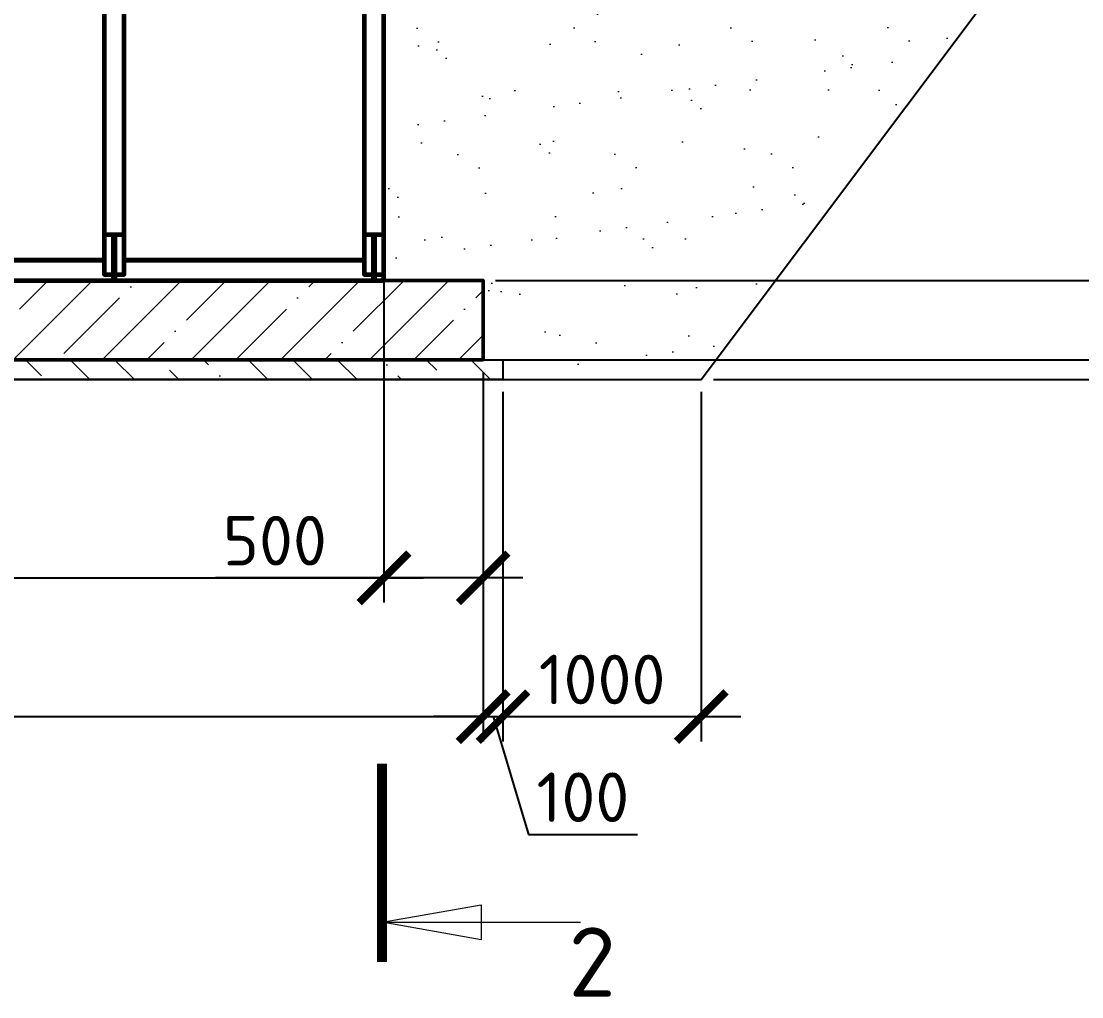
# Model space of a CAD drawing. Header units: metres. Extents: x 416248 to 529006, y -196572 to -135632.
# Drawn here: x 427127 to 432475, y -151115 to -146195 of the extents above; entities that cross this region are included whole.
import ezdxf

# ---------------------------------------------------------------- set-up
doc = ezdxf.new("R2010")
doc.units = ezdxf.units.M
doc.header["$PDSIZE"] = 1
doc.linetypes.add('K5LT_BASIC', pattern=[0])
doc.layers.get('0').update_dxf_attribs({"lineweight": 0})
doc.layers.get('Defpoints').update_dxf_attribs({"color": 3})
for name, color, linetype, lineweight in [('второстепенные', 7, 'Continuous', 25), ('выноски', 7, 'Continuous', 15), ('основная конструкция', 7, 'Continuous', 50), ('размеры', 7, 'Continuous', 15), ('штриховка', 7, 'Continuous', 9)]:
    doc.layers.add(name, color=color, linetype=linetype, lineweight=lineweight)
doc.layers.add('Системный слой', color=7, linetype='Continuous')
doc.styles.add('GOST 2.304', font='CS_Gost2304.shx')
doc.styles.add('ISOCPEUR', font='isocpeur.ttf')
doc.dimstyles.new('SPDS', dxfattribs={"dimscale": 10, "dimtxt": 2.5, "dimasz": 2.5, "dimexe": 1.25, "dimexo": 0.625, "dimtad": 1, "dimdec": 0, "dimrnd": 0.001, "dimtxsty": 'GOST 2.304', "dimblk": 'ARCHTICK', "dimblk1": 'ARCHTICK', "dimblk2": 'ARCHTICK', "dimcen": 2.5, "dimdle": 2, "dimadec": 0, "dimazin": 2, "dimtfac": 0.75, "dimtdec": 4, "dimtmove": 1, "dimatfit": 3, "dimfxl": 1, "dimtolj": 1, "dimarcsym": 1})

# ---------------------------------------------------------------- blocks, each defined once
blk = doc.blocks.new('_ArchTick')
at = {"color": 0, "linetype": 'ByBlock', "lineweight": 30, "const_width": 0.15}
blk.add_lwpolyline([(-0.5, -0.5), (0.5, 0.5)], dxfattribs=at)
blk = doc.blocks.new('*D4')
at = {"layer": 'Defpoints', "color": 0, "ltscale": 100, "transparency": 16777216}
for p in [(429456.3, -147902.4), (421106.3, -149002.4), (429456.3, -149702.4)]:
    blk.add_point(p, dxfattribs=at)
at = {"layer": 'размеры', "color": 0, "lineweight": -2, "ltscale": 100, "transparency": 16777216}
for p, q in [((429456.3, -147964.9), (429456.3, -149827.4)), ((421106.3, -149064.9), (421106.3, -149827.4)), ((420906.3, -149702.4), (429656.3, -149702.4))]:
    blk.add_line(p, q, dxfattribs=at)
at = {"layer": 'размеры', "color": 0, "lineweight": -2, "ltscale": 100, "transparency": 16777216, "xscale": 250, "yscale": 250, "zscale": 250, "rotation": 180}
blk.add_blockref('_ArchTick', (421106.3, -149702.4), dxfattribs=at)
at = {"layer": 'размеры', "color": 0, "lineweight": -2, "ltscale": 100, "transparency": 16777216, "xscale": 250, "yscale": 250, "zscale": 250}
blk.add_blockref('_ArchTick', (429456.3, -149702.4), dxfattribs=at)
at = {"layer": 'размеры', "color": 0, "ltscale": 100, "transparency": 16777216, "insert": (425281.3, -149514.9), "char_height": 250, "attachment_point": 5, "style": 'ISOCPEUR', "bg_fill": 3, "box_fill_scale": 1.1, "bg_fill_color": 9, "bg_fill_true_color": 13158600, "bg_fill_transparency": 0}
blk.add_mtext('\\A1;8350', dxfattribs=at)
blk = doc.blocks.new('*D7')
at = {"layer": 'Defpoints', "color": 0, "ltscale": 100, "transparency": 16777216}
for p in [(429556.3, -148002.4), (429456.3, -149002.4), (429556.3, -149702.4)]:
    blk.add_point(p, dxfattribs=at)
at = {"layer": 'размеры', "color": 0, "lineweight": -2, "ltscale": 100, "transparency": 16777216}
for p, q in [((429556.3, -148064.9), (429556.3, -149827.4)), ((429456.3, -149064.9), (429456.3, -149827.4)), ((429456.3, -149702.4), (429206.3, -149702.4)), ((429456.3, -149702.4), (429556.3, -149702.4)), ((429456.3, -149702.4), (429556.3, -149702.4)), ((429506.3, -149702.4), (429684.4, -150296.2)), ((429556.3, -149702.4), (429806.3, -149702.4)), ((429684.4, -150296.2), (430234.4, -150296.2))]:
    blk.add_line(p, q, dxfattribs=at)
at = {"layer": 'размеры', "color": 0, "lineweight": -2, "ltscale": 100, "transparency": 16777216, "xscale": 250, "yscale": 250, "zscale": 250}
blk.add_blockref('_ArchTick', (429456.3, -149702.4), dxfattribs=at)
at = {"layer": 'размеры', "color": 0, "lineweight": -2, "ltscale": 100, "transparency": 16777216, "xscale": 250, "yscale": 250, "zscale": 250, "rotation": 180}
blk.add_blockref('_ArchTick', (429556.3, -149702.4), dxfattribs=at)
at = {"layer": 'размеры', "color": 0, "ltscale": 100, "transparency": 16777216, "insert": (429959.4, -150108.7), "char_height": 250, "attachment_point": 5, "style": 'ISOCPEUR', "bg_fill": 3, "box_fill_scale": 1.1, "bg_fill_color": 9, "bg_fill_true_color": 13158600, "bg_fill_transparency": 0}
blk.add_mtext('\\A1;100', dxfattribs=at)
blk = doc.blocks.new('*D8')
at = {"layer": 'Defpoints', "color": 0, "ltscale": 100, "transparency": 16777216}
for p in [(429556.3, -148002.4), (430556.3, -148002.4), (430556.3, -149702.4)]:
    blk.add_point(p, dxfattribs=at)
at = {"layer": 'размеры', "color": 0, "lineweight": -2, "ltscale": 100, "transparency": 16777216}
for p, q in [((429556.3, -148064.9), (429556.3, -149827.4)), ((430556.3, -148064.9), (430556.3, -149827.4)), ((429356.3, -149702.4), (430756.3, -149702.4))]:
    blk.add_line(p, q, dxfattribs=at)
at = {"layer": 'размеры', "color": 0, "lineweight": -2, "ltscale": 100, "transparency": 16777216, "xscale": 250, "yscale": 250, "zscale": 250, "rotation": 180}
blk.add_blockref('_ArchTick', (429556.3, -149702.4), dxfattribs=at)
at = {"layer": 'размеры', "color": 0, "lineweight": -2, "ltscale": 100, "transparency": 16777216, "xscale": 250, "yscale": 250, "zscale": 250}
blk.add_blockref('_ArchTick', (430556.3, -149702.4), dxfattribs=at)
at = {"layer": 'размеры', "color": 0, "ltscale": 100, "transparency": 16777216, "insert": (430056.3, -149514.9), "char_height": 250, "attachment_point": 5, "style": 'ISOCPEUR', "bg_fill": 3, "box_fill_scale": 1.1, "bg_fill_color": 9, "bg_fill_true_color": 13158600, "bg_fill_transparency": 0}
blk.add_mtext('\\A1;1000', dxfattribs=at)
blk = doc.blocks.new('*D9')
at = {"layer": 'Defpoints', "color": 0, "ltscale": 100, "transparency": 16777216}
for p in [(429456.3, -147502.4), (433808.8, -147502.4), (429456.3, -147902.4)]:
    blk.add_point(p, dxfattribs=at)
at = {"layer": 'размеры', "color": 0, "lineweight": -2, "ltscale": 100, "transparency": 16777216}
for p, q in [((433808.8, -147502.4), (433808.8, -146627.4)), ((429518.8, -147502.4), (433933.8, -147502.4)), ((433808.8, -148102.4), (433808.8, -147502.4)), ((429518.8, -147902.4), (433933.8, -147902.4))]:
    blk.add_line(p, q, dxfattribs=at)
at = {"layer": 'размеры', "color": 0, "lineweight": -2, "ltscale": 100, "transparency": 16777216, "xscale": 250, "yscale": 250, "zscale": 250}
for p, rotation in [((433808.8, -147502.4), 90), ((433808.8, -147902.4), 270)]:
    blk.add_blockref('_ArchTick', p, dxfattribs=dict(at, rotation=rotation))
at = {"layer": 'размеры', "color": 0, "ltscale": 100, "transparency": 16777216, "insert": (433621.3, -146939.9), "char_height": 250, "attachment_point": 5, "rotation": 90, "style": 'ISOCPEUR', "bg_fill": 3, "box_fill_scale": 1.1, "bg_fill_color": 9, "bg_fill_true_color": 13158600, "bg_fill_transparency": 0}
blk.add_mtext('\\A1;400', dxfattribs=at)
blk = doc.blocks.new('*D10')
at = {"layer": 'Defpoints', "color": 0, "ltscale": 100, "transparency": 16777216}
for p in [(429556.3, -147902.4), (430556.3, -148002.4), (433808.8, -148002.4)]:
    blk.add_point(p, dxfattribs=at)
at = {"layer": 'размеры', "color": 0, "lineweight": -2, "ltscale": 100, "transparency": 16777216}
for p, q in [((433808.8, -147902.4), (433808.8, -147652.4)), ((429618.8, -147902.4), (433933.8, -147902.4)), ((433808.8, -147902.4), (433808.8, -148002.4)), ((430618.8, -148002.4), (433933.8, -148002.4)), ((433808.8, -148002.4), (433808.8, -149052.4))]:
    blk.add_line(p, q, dxfattribs=at)
at = {"layer": 'размеры', "color": 0, "lineweight": -2, "ltscale": 100, "transparency": 16777216, "xscale": 250, "yscale": 250, "zscale": 250}
for p, rotation in [((433808.8, -147902.4), 270), ((433808.8, -148002.4), 90)]:
    blk.add_blockref('_ArchTick', p, dxfattribs=dict(at, rotation=rotation))
at = {"layer": 'размеры', "color": 0, "ltscale": 100, "transparency": 16777216, "insert": (433621.3, -148777.4), "char_height": 250, "attachment_point": 5, "rotation": 90, "style": 'ISOCPEUR'}
blk.add_mtext('\\A1;100', dxfattribs=at)
blk = doc.blocks.new('*D11')
at = {"layer": 'Defpoints', "color": 0, "ltscale": 100, "transparency": 16777216}
for p in [(421606.3, -146202.4), (428956.3, -147402.4), (428956.3, -149002.4)]:
    blk.add_point(p, dxfattribs=at)
at = {"layer": 'размеры', "color": 0, "lineweight": -2, "ltscale": 100, "transparency": 16777216}
for p, q in [((421606.3, -146264.9), (421606.3, -149127.4)), ((428956.3, -147464.9), (428956.3, -149127.4)), ((421406.3, -149002.4), (429156.3, -149002.4))]:
    blk.add_line(p, q, dxfattribs=at)
at = {"layer": 'размеры', "color": 0, "lineweight": -2, "ltscale": 100, "transparency": 16777216, "xscale": 250, "yscale": 250, "zscale": 250, "rotation": 180}
blk.add_blockref('_ArchTick', (421606.3, -149002.4), dxfattribs=at)
at = {"layer": 'размеры', "color": 0, "lineweight": -2, "ltscale": 100, "transparency": 16777216, "xscale": 250, "yscale": 250, "zscale": 250}
blk.add_blockref('_ArchTick', (428956.3, -149002.4), dxfattribs=at)
at = {"layer": 'размеры', "color": 0, "ltscale": 100, "transparency": 16777216, "insert": (425281.3, -148814.9), "char_height": 250, "attachment_point": 5, "style": 'ISOCPEUR', "bg_fill": 3, "box_fill_scale": 1.1, "bg_fill_color": 9, "bg_fill_true_color": 13158600, "bg_fill_transparency": 0}
blk.add_mtext('\\A1;7350', dxfattribs=at)
blk = doc.blocks.new('*D12')
at = {"layer": 'Defpoints', "color": 0, "ltscale": 100, "transparency": 16777216}
for p in [(428956.3, -145902.4), (429456.3, -147902.4), (428956.3, -149002.4)]:
    blk.add_point(p, dxfattribs=at)
at = {"layer": 'размеры', "color": 0, "lineweight": -2, "ltscale": 100, "transparency": 16777216}
for p, q in [((428956.3, -145964.9), (428956.3, -149127.4)), ((429456.3, -147964.9), (429456.3, -149127.4)), ((428956.3, -149002.4), (428106.3, -149002.4)), ((429656.3, -149002.4), (428956.3, -149002.4))]:
    blk.add_line(p, q, dxfattribs=at)
at = {"layer": 'размеры', "color": 0, "lineweight": -2, "ltscale": 100, "transparency": 16777216, "xscale": 250, "yscale": 250, "zscale": 250, "rotation": 180}
blk.add_blockref('_ArchTick', (428956.3, -149002.4), dxfattribs=at)
at = {"layer": 'размеры', "color": 0, "lineweight": -2, "ltscale": 100, "transparency": 16777216, "xscale": 250, "yscale": 250, "zscale": 250}
blk.add_blockref('_ArchTick', (429456.3, -149002.4), dxfattribs=at)
at = {"layer": 'размеры', "color": 0, "ltscale": 100, "transparency": 16777216, "insert": (428406.3, -148814.9), "char_height": 250, "attachment_point": 5, "style": 'ISOCPEUR', "bg_fill": 3, "box_fill_scale": 1.1, "bg_fill_color": 9, "bg_fill_true_color": 13158600, "bg_fill_transparency": 0}
blk.add_mtext('\\A1;500', dxfattribs=at)
blk = doc.blocks.new('A$Cd3847c52')
at = {"layer": 'Системный слой', "linetype": 'K5LT_BASIC', "lineweight": 60}
for p, q in [((304.79, 0), (304.79, 11.5)), ((305.09, 11.5), (305.09, 0)), ((370.29, 0), (370.29, 11.5)), ((370.59, 11.5), (370.59, 0)), ((372.94, 11.5), (373.44, 11.5)), ((241.94, 5.2), (302.44, 5.2)), ((307.44, 5.2), (367.94, 5.2)), ((305.09, 0), (304.79, 0)), ((370.59, 0), (370.29, 0))]:
    blk.add_line(p, q, dxfattribs=at)
for points in [[(372.94, 5), (372.94, 142), (367.94, 142), (367.94, 5)], [(302.44, 141.01), (302.44, 5)], [(307.44, 5), (307.44, 141.01)], [(305.09, 1.5), (307.44, 1.5), (307.44, 11.5), (302.44, 11.5), (302.44, 1.5), (304.79, 1.5)], [(370.59, 1.5), (372.94, 1.5), (372.94, 11.5), (367.94, 11.5), (367.94, 1.5), (370.29, 1.5)], [(5.44, 5), (5.44, 0), (372.94, 0), (372.94, 5)], [(302.44, 5), (241.94, 5)], [(367.94, 5), (307.44, 5)]]:
    blk.add_lwpolyline(points, dxfattribs=at)

msp = doc.modelspace()

# ---------------------------------------------------------------- hatches: boundary and pattern name
at = {"layer": 'штриховка', "ltscale": 10}
h = msp.add_hatch(dxfattribs=at)
h.set_pattern_fill('AR-SAND', color=256, scale=10)
h.paths.add_polyline_path([(428956.32, -145562.43), (428956.32, -147502.43), (429456.32, -147502.43), (429456.32, -147902.43), (429556.32, -147902.43), (430556.32, -148002.43), (432386.32, -145562.43)])
h.paths.add_polyline_path([(418176.32, -145562.43), (420006.32, -148002.43), (421006.32, -148002.43), (421006.32, -147902.43), (421106.32, -147902.43), (421106.32, -147502.43), (421600.32, -147502.43), (421600.32, -147272.43), (421604.25, -145562.43)])
h.paths.add_polyline_path([(418648.66, -146250.55), (419481.84, -147361.46), (419841.84, -147091.46), (419008.66, -145980.55)], flags=25)
h = msp.add_hatch(dxfattribs=at)
h.set_pattern_fill('ANSI35', color=256, scale=50)
h.set_pattern_definition([(45, (94848.3, -16759.78), (-224.5064, 224.5064), []), (45, (95072.8, -16759.78), (-224.5064, 224.5064), [396.875, -79.375, 0, -79.375])])
h.paths.add_polyline_path([(429456.32, -147902.43), (429456.32, -147502.43), (421106.32, -147502.43), (421106.32, -147902.43)])
h = msp.add_hatch(dxfattribs=at)
h.set_pattern_fill('ANSI36', color=256, scale=50, angle=90)
h.set_pattern_definition([(135, (94848.29, -16759.78), (-308.696304, 84.1899), [396.875, -79.375, 0, -79.375])])
h.paths.add_polyline_path([(421006.32, -147902.43), (421006.32, -148002.43), (429556.32, -148002.43), (429556.32, -147902.43)])

# ---------------------------------------------------------------- linework, layer by layer
at = {"layer": 'второстепенные', "ltscale": 10}
msp.add_lwpolyline([(421006.32, -147902.43), (429556.32, -147902.43), (429556.32, -148002.43), (421006.32, -148002.43)], close=True, dxfattribs=at)
at = {"layer": 'выноски'}
msp.add_line((428946.87, -150738.87), (429946.87, -150738.87), dxfattribs=at)
at = {"layer": 'выноски', "const_width": 50}
msp.add_lwpolyline([(428946.87, -149938.87), (428946.87, -150938.87)], dxfattribs=at)
at = {"layer": 'выноски'}
msp.add_lwpolyline([(429446.87, -150827.04), (428946.87, -150738.87), (429446.87, -150650.71)], close=True, dxfattribs=at)
at = {"layer": 'основная конструкция', "ltscale": 10}
msp.add_lwpolyline([(421106.32, -147502.43), (429456.32, -147502.43), (429456.32, -147902.43), (421106.32, -147902.43)], close=True, dxfattribs=at)

# ---------------------------------------------------------------- texts
at = {"layer": 'выноски', "insert": (429886.92, -150765.02), "char_height": 350, "width": 666.6667, "attachment_point": 1, "style": 'ISOCPEUR'}
msp.add_mtext('\\f|b0|i0|c0|p34;\\W1.0000000000;\\T1.0000000000;\\o\\l2', dxfattribs=at)

# ---------------------------------------------------------------- next in the draw order: dimensions: what is measured, and where the dimension line sits
at = {"layer": 'размеры', "ltscale": 100}
dim = msp.add_linear_dim(base=(429456.32, -149702.43), p1=(421106.32, -149002.43), p2=(429456.32, -147902.43), dimstyle='SPDS', override={"dimscale": 100, "dimtxsty": 'ISOCPEUR', "dimtfill": 1}, dxfattribs=at)
dim.commit()
dim.dimension.update_dxf_attribs({"geometry": '*D4', "text_midpoint": (425281.32, -149514.93)})

# ---------------------------------------------------------------- next in the draw order: dimensions: what is measured, and where the dimension line sits
dim = msp.add_linear_dim(base=(428956.32, -149002.43), p1=(421606.32, -146202.43), p2=(428956.32, -147402.43), dimstyle='SPDS', override={"dimscale": 100, "dimtxsty": 'ISOCPEUR', "dimtfill": 1}, dxfattribs=at)
dim.commit()
dim.dimension.update_dxf_attribs({"geometry": '*D11', "text_midpoint": (425281.32, -148814.93)})
dim = msp.add_linear_dim(base=(429556.32, -149702.43), p1=(429456.32, -149002.43), p2=(429556.32, -148002.43), angle=180, dimstyle='SPDS', override={"dimscale": 100, "dimtxsty": 'ISOCPEUR', "dimtfill": 1}, dxfattribs=at)
dim.commit()
dim.dimension.update_dxf_attribs({"geometry": '*D7', "text_midpoint": (429746.94, -150108.68)})

# ---------------------------------------------------------------- next in the draw order: dimensions: what is measured, and where the dimension line sits
dim = msp.add_linear_dim(base=(430556.32, -149702.43), p1=(429556.32, -148002.43), p2=(430556.32, -148002.43), angle=180, dimstyle='SPDS', override={"dimscale": 100, "dimtxsty": 'ISOCPEUR', "dimtfill": 1}, dxfattribs=at)
dim.commit()
dim.dimension.update_dxf_attribs({"geometry": '*D8', "text_midpoint": (430056.32, -149514.93)})

# ---------------------------------------------------------------- next in the draw order: dimensions: what is measured, and where the dimension line sits
dim = msp.add_linear_dim(base=(433808.76, -148002.43), p1=(429556.32, -147902.43), p2=(430556.32, -148002.43), angle=90, dimstyle='SPDS', override={"dimscale": 100, "dimtxsty": 'ISOCPEUR', "dimtmove": 0}, dxfattribs=at)
dim.commit()
dim.dimension.update_dxf_attribs({"geometry": '*D10', "text_midpoint": (433621.26, -148777.43)})

# ---------------------------------------------------------------- next in the draw order: dimensions: what is measured, and where the dimension line sits
dim = msp.add_linear_dim(base=(428956.32, -149002.43), p1=(429456.32, -147902.43), p2=(428956.32, -145902.43), angle=180, dimstyle='SPDS', override={"dimscale": 100, "dimtxsty": 'ISOCPEUR', "dimtmove": 0, "dimtfill": 1}, dxfattribs=at)
dim.commit()
dim.dimension.update_dxf_attribs({"geometry": '*D12', "text_midpoint": (428406.32, -148814.93)})

# ---------------------------------------------------------------- next in the draw order: block references
at = {"layer": 'второстепенные', "ltscale": 10, "xscale": 20, "yscale": 20, "zscale": 20}
msp.add_blockref('A$Cd3847c52', (421497.45, -147502.43), dxfattribs=at)

# ---------------------------------------------------------------- next in the draw order: dimensions: what is measured, and where the dimension line sits
at = {"layer": 'размеры', "ltscale": 100}
dim = msp.add_linear_dim(base=(433808.76, -147502.43), p1=(429456.32, -147902.43), p2=(429456.32, -147502.43), angle=90, dimstyle='SPDS', override={"dimscale": 100, "dimtxsty": 'ISOCPEUR', "dimtmove": 0, "dimtfill": 1}, dxfattribs=at)
dim.commit()
dim.dimension.update_dxf_attribs({"geometry": '*D9', "text_midpoint": (433621.26, -146939.93)})

# ---------------------------------------------------------------- next in the draw order: linework, layer by layer
at = {"layer": 'второстепенные', "linetype": 'Continuous'}
msp.add_lwpolyline([(416426.32, -144562.43), (417426.32, -144562.43), (420006.32, -148002.43), (430556.32, -148002.43), (433136.32, -144562.43), (434136.32, -144562.48)], dxfattribs=at)
at = {"layer": 'выноски'}
msp.add_lwpolyline([(416426.32, -144562.43), (417426.32, -144562.43), (420006.32, -148002.43), (430556.32, -148002.43), (433136.32, -144562.43), (434958.76, -144562.61)], dxfattribs=at)

doc.saveas('drawing.dxf')
